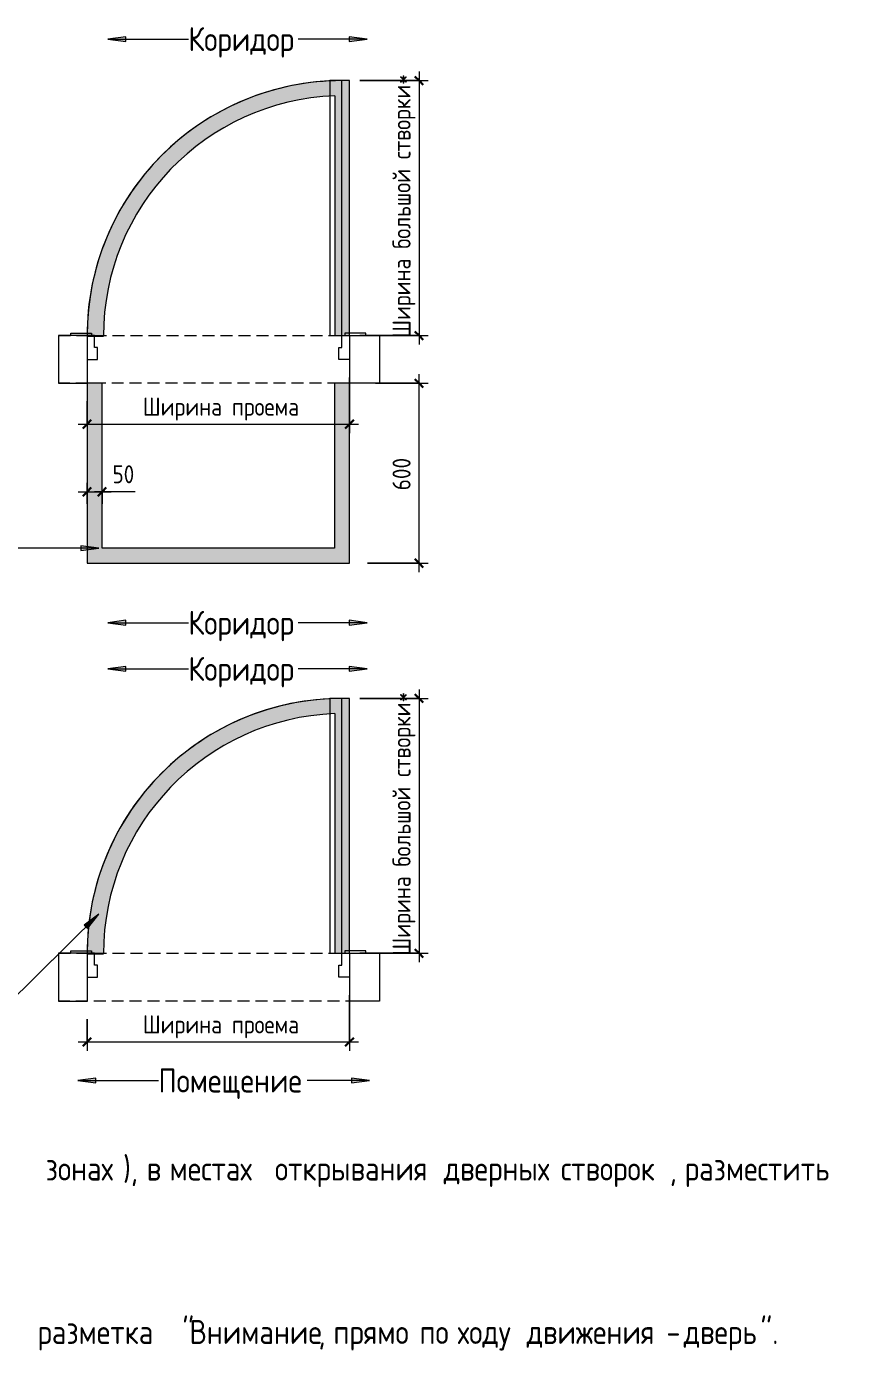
# Model space of a CAD drawing. Header units: millimetres. Extents: x 315 to 209858, y -8553 to 29000.
# Drawn here: x 207123 to 209858, y 1192 to 5607 of the extents above; entities that cross this region are included whole.
import ezdxf

# ---------------------------------------------------------------- set-up
doc = ezdxf.new("R2010")
doc.units = ezdxf.units.MM
doc.linetypes.add('ADSK_Штрих_ш2 п1', pattern=[60, 40, -20])
for name, color, linetype, lineweight in [('A-ANNO-DIMS', 7, 'Continuous', 9), ('A-ANNO-DIMS-20', 7, 'Continuous', 9), ('A-DETL', 7, 'Continuous', 9), ('A-DETL-3', 7, 'ADSK_Штрих_ш2 п1', 9), ('G-ANNO-TEXT', 7, 'Continuous', 9)]:
    doc.layers.add(name, color=color, linetype=linetype, lineweight=lineweight)
doc.layers.add('A-DETL-GENF-8', color=7, linetype='Continuous', lineweight=9, true_color=0xf2dc97)
doc.styles.add('GOST Common_6', font='GOST_Common.ttf', dxfattribs={"width": 0.9, "height": 60})
doc.styles.add('GOST Common_7', font='GOST_Common.ttf', dxfattribs={"width": 0.9, "height": 80})
doc.dimstyles.new('ADSK_Основной_3_0_окр_', dxfattribs={"dimscale": 304.8, "dimtxt": 60.3429, "dimasz": 0.092782, "dimexe": 0.098425, "dimexo": 0.19685, "dimgap": 0.032808, "dimtad": 1, "dimdec": 0, "dimrnd": 10, "dimdsep": 46, "dimtxsty": 'GOST Common_6', "dimblk1": 'OBLIQUE', "dimblk2": 'OBLIQUE', "dimsah": 1, "dimcen": 0.09, "dimdle": 0.098425, "dimazin": 0, "dimtfac": 1, "dimtdec": 4, "dimtix": 1, "dimtmove": 0, "dimatfit": 3, "dimfxl": 1, "dimtvp": 1, "dimtolj": 1, "dimtzin": 0, "dimlwd": 9, "dimlwe": 9, "dimarcsym": 2})
doc.dimstyles.new('ADSK_Основной_3_0_окр__1', dxfattribs={"dimscale": 304.8, "dimtxt": 60.3429, "dimasz": 0.092782, "dimexe": 0.098425, "dimexo": 0.19685, "dimgap": 0.032808, "dimtad": 1, "dimdec": 0, "dimrnd": 10, "dimdsep": 46, "dimtxsty": 'GOST Common_6', "dimblk1": 'OBLIQUE', "dimblk2": 'OBLIQUE', "dimsah": 1, "dimcen": 0.09, "dimdle": 0.098425, "dimazin": 0, "dimtfac": 1, "dimtdec": 4, "dimtix": 1, "dimtmove": 1, "dimatfit": 3, "dimfxl": 1, "dimtvp": 1, "dimtolj": 1, "dimtzin": 0, "dimlwd": 9, "dimlwe": 9, "dimarcsym": 2})

# ---------------------------------------------------------------- blocks, each defined once
blk = doc.blocks.new('DIMBLOCK104-_Тактильно визуальная напольная разметка')
at = {"layer": 'A-ANNO-DIMS-20', "lineweight": 30}
for p, q in [((208432.2, 5426.6), (208418.1, 5440.7)), ((208432.2, 5426.6), (208446.3, 5412.5)), ((208432.2, 4576.6), (208418.1, 4590.7)), ((208432.2, 4576.6), (208446.3, 4562.4))]:
    blk.add_line(p, q, dxfattribs=at)
at = {"layer": 'A-ANNO-DIMS-20'}
for p, q in [((208432.2, 5456.6), (208432.2, 4546.6)), ((208235.1, 5426.6), (208462.2, 5426.6)), ((208432.2, 5426.6), (208235.1, 5426.6)), ((208235.1, 4576.6), (208462.2, 4576.6)), ((208432.2, 4576.6), (208235.1, 4576.6))]:
    blk.add_line(p, q, dxfattribs=at)
at = {"layer": 'A-ANNO-DIMS-20', "color": 0, "insert": (208343.8, 4569), "char_height": 60, "width": 1038.307, "attachment_point": 1, "rotation": 90, "line_spacing_factor": 1.022761, "style": 'GOST Common_6'}
blk.add_mtext('Ширина большой створки*', dxfattribs=at)
blk = doc.blocks.new('_Oblique')
at = {"color": 0, "linetype": 'ByBlock', "lineweight": -2}
blk.add_line((-0.5, -0.5), (0.5, 0.5), dxfattribs=at)
blk = doc.blocks.new('DIMBLOCK105-_Тактильно визуальная напольная разметка')
at = {"layer": 'A-ANNO-DIMS-20'}
for p, q in [((208200.1, 4436.6), (208200.1, 4251.1)), ((208200.1, 4281.1), (208200.1, 4436.6)), ((207325.1, 4357.5), (207325.1, 4251.1)), ((207325.1, 4281.1), (207325.1, 4357.5)), ((207295.1, 4281.1), (208230.1, 4281.1))]:
    blk.add_line(p, q, dxfattribs=at)
at = {"layer": 'A-ANNO-DIMS-20', "lineweight": 30}
for p, q in [((207325.1, 4281.1), (207339.2, 4295.3)), ((208200.1, 4281.1), (208214.2, 4295.3)), ((207325.1, 4281.1), (207310.9, 4267)), ((208200.1, 4281.1), (208185.9, 4267))]:
    blk.add_line(p, q, dxfattribs=at)
at = {"layer": 'A-ANNO-DIMS-20', "color": 0, "insert": (207511, 4369.5), "char_height": 60, "width": 603.838, "attachment_point": 1, "line_spacing_factor": 1.022761, "style": 'GOST Common_6'}
blk.add_mtext('Ширина проема', dxfattribs=at)
blk = doc.blocks.new('DIMBLOCK106-_Тактильно визуальная напольная разметка')
at = {"layer": 'A-ANNO-DIMS-20'}
for p, q in [((207325.1, 4015.6), (207325.1, 4085.7)), ((207375.1, 4015.6), (207375.1, 4085.7)), ((207295.1, 4055.7), (207405.1, 4055.7)), ((207325.1, 4055.7), (207325.1, 4015.6)), ((207399.7, 4055.7), (207350.1, 4055.7)), ((207375.1, 4055.7), (207375.1, 4015.6)), ((207485.4, 4055.7), (207399.7, 4055.7))]:
    blk.add_line(p, q, dxfattribs=at)
at = {"layer": 'A-ANNO-DIMS-20', "lineweight": 30}
for p, q in [((207325.1, 4055.7), (207339.2, 4069.8)), ((207375.1, 4055.7), (207389.2, 4069.8)), ((207325.1, 4055.7), (207310.9, 4041.5)), ((207375.1, 4055.7), (207360.9, 4041.5))]:
    blk.add_line(p, q, dxfattribs=at)
at = {"layer": 'A-ANNO-DIMS-20', "color": 0, "insert": (207409.7, 4144.1), "char_height": 60, "width": 90.821, "attachment_point": 1, "line_spacing_factor": 1.022761, "style": 'GOST Common_6'}
blk.add_mtext('50', dxfattribs=at)
blk = doc.blocks.new('DIMBLOCK107-_Тактильно визуальная напольная разметка')
at = {"layer": 'A-ANNO-DIMS-20'}
for p, q in [((208287.1, 4417.5), (208462.2, 4417.5)), ((208432.2, 4417.5), (208287.1, 4417.5)), ((208432.2, 3787.5), (208432.2, 4447.5)), ((208260.1, 3817.5), (208462.2, 3817.5)), ((208432.2, 3817.5), (208260.1, 3817.5))]:
    blk.add_line(p, q, dxfattribs=at)
at = {"layer": 'A-ANNO-DIMS-20', "lineweight": 30}
for p, q in [((208432.2, 4417.5), (208418.1, 4431.6)), ((208432.2, 4417.5), (208446.3, 4403.3)), ((208432.2, 3817.5), (208418.1, 3831.6)), ((208432.2, 3817.5), (208446.3, 3803.3))]:
    blk.add_line(p, q, dxfattribs=at)
at = {"layer": 'A-ANNO-DIMS-20', "color": 0, "insert": (208343.8, 4060.7), "char_height": 60, "width": 136.232, "attachment_point": 1, "rotation": 90, "line_spacing_factor": 1.022761, "style": 'GOST Common_6'}
blk.add_mtext('600', dxfattribs=at)
blk = doc.blocks.new('DIMBLOCK111-_Тактильно визуальная напольная разметка')
at = {"layer": 'A-ANNO-DIMS-20'}
for p, q in [((208235.1, 3366.6), (208462.2, 3366.6)), ((208432.2, 3366.6), (208235.1, 3366.6)), ((208432.2, 3396.6), (208432.2, 2486.6)), ((208235.1, 2516.6), (208462.2, 2516.6)), ((208432.2, 2516.6), (208235.1, 2516.6))]:
    blk.add_line(p, q, dxfattribs=at)
at = {"layer": 'A-ANNO-DIMS-20', "lineweight": 30}
for p, q in [((208432.2, 3366.6), (208418.1, 3380.7)), ((208432.2, 3366.6), (208446.3, 3352.5)), ((208432.2, 2516.6), (208418.1, 2530.7)), ((208432.2, 2516.6), (208446.3, 2502.4))]:
    blk.add_line(p, q, dxfattribs=at)
at = {"layer": 'A-ANNO-DIMS-20', "color": 0, "insert": (208343.8, 2509), "char_height": 60, "width": 1038.307, "attachment_point": 1, "rotation": 90, "line_spacing_factor": 1.022761, "style": 'GOST Common_6'}
blk.add_mtext('Ширина большой створки*', dxfattribs=at)
blk = doc.blocks.new('DIMBLOCK112-_Тактильно визуальная напольная разметка')
at = {"layer": 'A-ANNO-DIMS-20'}
for p, q in [((208200.1, 2376.6), (208200.1, 2191.1)), ((208200.1, 2221.1), (208200.1, 2376.6)), ((207325.1, 2297.5), (207325.1, 2191.1)), ((207325.1, 2221.1), (207325.1, 2297.5)), ((207295.1, 2221.1), (208230.1, 2221.1))]:
    blk.add_line(p, q, dxfattribs=at)
at = {"layer": 'A-ANNO-DIMS-20', "lineweight": 30}
for p, q in [((207325.1, 2221.1), (207310.9, 2207)), ((207325.1, 2221.1), (207339.2, 2235.3)), ((208200.1, 2221.1), (208185.9, 2207)), ((208200.1, 2221.1), (208214.2, 2235.3))]:
    blk.add_line(p, q, dxfattribs=at)
at = {"layer": 'A-ANNO-DIMS-20', "color": 0, "insert": (207511, 2309.5), "char_height": 60, "width": 603.838, "attachment_point": 1, "line_spacing_factor": 1.022761, "style": 'GOST Common_6'}
blk.add_mtext('Ширина проема', dxfattribs=at)

msp = doc.modelspace()

# ---------------------------------------------------------------- hatches: boundary and pattern name
at = {"layer": 'A-DETL-GENF-8'}
for points in [[(207325.1, 4575.1), (207379.6, 4575.1), (207381, 4622.4), (207385.1, 4669.4), (207392.1, 4716.2), (207401.8, 4762.4), (207414.2, 4808), (207429.2, 4852.8), (207446.9, 4896.6), (207467.1, 4939.3), (207489.8, 4980.8), (207514.9, 5020.8), (207542.4, 5059.3), (207572, 5096), (207603.8, 5131), (207637.5, 5164.1), (207673.2, 5195.1), (207710.6, 5223.9), (207749.7, 5250.5), (207790.2, 5274.8), (207832.2, 5296.6), (207875.3, 5315.9), (207919.5, 5332.6), (207964.6, 5346.7), (208010.4, 5358.1), (208056.9, 5366.8), (208103.7, 5372.7), (208150.9, 5375.8), (208150.9, 4576.6), (208200.1, 4576.6), (208200.1, 5426.6), (208175.1, 5426.6), (208123.6, 5425), (208072.5, 5420.4), (208021.7, 5412.6), (207971.4, 5401.8), (207921.9, 5388), (207873.4, 5371.2), (207825.9, 5351.5), (207779.7, 5329), (207734.9, 5303.7), (207691.8, 5275.8), (207650.4, 5245.3), (207610.9, 5212.4), (207573.5, 5177.1), (207538.3, 5139.7), (207505.5, 5100.1), (207475, 5058.7), (207447.2, 5015.5), (207422, 4970.7), (207399.5, 4924.5), (207379.9, 4877), (207363.2, 4828.3), (207349.5, 4778.8), (207338.8, 4728.5), (207331.1, 4677.7), (207326.6, 4626.6)], [(208200.1, 3817.5), (208200.1, 4417.5), (208150.1, 4417.5), (208150.1, 3867.5), (207375.1, 3867.5), (207375.1, 4417.5), (207325.1, 4417.5), (207325.1, 3817.5), (207625.2, 3817.5)], [(207325.1, 2515.1), (207379.6, 2515.1), (207381, 2562.4), (207385.1, 2609.4), (207392.1, 2656.2), (207401.8, 2702.4), (207414.2, 2748), (207429.2, 2792.8), (207446.9, 2836.6), (207467.1, 2879.3), (207489.8, 2920.8), (207514.9, 2960.8), (207542.4, 2999.3), (207572, 3036), (207603.8, 3071), (207637.5, 3104.1), (207673.2, 3135.1), (207710.6, 3163.9), (207749.7, 3190.5), (207790.2, 3214.8), (207832.2, 3236.6), (207875.3, 3255.9), (207919.5, 3272.6), (207964.6, 3286.7), (208010.4, 3298.1), (208056.9, 3306.8), (208103.7, 3312.7), (208150.9, 3315.8), (208150.9, 2516.6), (208200.1, 2516.6), (208200.1, 3366.6), (208175.1, 3366.6), (208123.6, 3365), (208072.5, 3360.4), (208021.7, 3352.6), (207971.4, 3341.8), (207921.9, 3328), (207873.4, 3311.2), (207825.9, 3291.5), (207779.7, 3269), (207734.9, 3243.7), (207691.8, 3215.8), (207650.4, 3185.3), (207610.9, 3152.4), (207573.5, 3117.1), (207538.3, 3079.7), (207505.5, 3040.1), (207475, 2998.7), (207447.2, 2955.5), (207422, 2910.7), (207399.5, 2864.5), (207379.9, 2817), (207363.2, 2768.3), (207349.5, 2718.8), (207338.8, 2668.5), (207331.1, 2617.7), (207326.6, 2566.6)]]:
    msp.add_hatch(color=256, dxfattribs=at).paths.add_polyline_path(points)
at = {"layer": 'G-ANNO-TEXT'}
for points in [[(207394, 5565.4), (207454, 5557.5), (207454, 5573.3)], [(208259.5, 5565.4), (208199.5, 5573.3), (208199.5, 5557.5)], [(207364, 3867.5), (207304, 3875.4), (207304, 3859.6)], [(207394, 3619.1), (207454, 3611.2), (207454, 3627)], [(208259.5, 3619.1), (208199.5, 3627), (208199.5, 3611.2)], [(207394, 3465.1), (207454, 3457.2), (207454, 3473)], [(208259.5, 3465.1), (208199.5, 3473), (208199.5, 3457.2)], [(207364, 2647), (207315.7, 2610.4), (207326.8, 2599.2)], [(207294, 2092.4), (207354, 2084.5), (207354, 2100.3)], [(208267.1, 2092.4), (208207.1, 2100.3), (208207.1, 2084.5)]]:
    msp.add_hatch(color=256, dxfattribs=at).paths.add_polyline_path(points)

# ---------------------------------------------------------------- linework, layer by layer
at = {"layer": 'A-DETL'}
for p, q in [((208135.1, 5426.6), (208135.1, 4576.6)), ((208175.1, 5426.6), (208135.1, 5426.6)), ((208200.1, 5426.6), (208175.1, 5426.6)), ((208175.1, 4576.6), (208175.1, 5426.6)), ((208200.1, 4576.6), (208200.1, 5426.6)), ((208150.9, 5375.8), (208150.9, 4576.6)), ((207325.1, 4576.6), (207230.1, 4576.6)), ((207230.1, 4576.6), (207230.1, 4417.5)), ((207270.4, 4584.6), (207340.1, 4584.6)), ((207270.4, 4576.6), (207270.4, 4584.6)), ((207340.1, 4576.6), (207270.4, 4576.6)), ((207325.1, 4576.6), (207325.1, 4496.6)), ((207350.1, 4576.6), (207325.1, 4576.6)), ((207325.1, 4576.6), (207325.1, 4417.5)), ((207325.1, 4575.1), (207379.6, 4575.1)), ((207340.1, 4584.6), (207340.1, 4576.6)), ((207350.1, 4536.6), (207350.1, 4576.6)), ((207350.1, 4576.6), (207390.1, 4576.6)), ((208135.1, 4576.6), (208175.1, 4576.6)), ((208150.9, 4576.6), (208200.1, 4576.6)), ((208175.1, 4536.6), (208175.1, 4576.6)), ((208175.1, 4576.6), (208200.1, 4576.6)), ((208254.8, 4584.6), (208185.1, 4584.6)), ((208185.1, 4584.6), (208185.1, 4576.6)), ((208185.1, 4576.6), (208254.8, 4576.6)), ((208200.1, 4576.6), (208200.1, 4496.6)), ((208200.1, 4576.6), (208300.1, 4576.6)), ((208200.1, 4576.6), (208200.1, 4417.5)), ((208254.8, 4576.6), (208254.8, 4584.6)), ((208300.1, 4576.6), (208300.1, 4417.5)), ((207360.1, 4536.6), (207350.1, 4536.6)), ((207360.1, 4496.6), (207360.1, 4536.6)), ((208165.1, 4496.6), (208165.1, 4536.6)), ((208165.1, 4536.6), (208175.1, 4536.6)), ((207325.1, 4496.6), (207360.1, 4496.6)), ((208200.1, 4496.6), (208165.1, 4496.6)), ((207230.1, 4417.5), (207325.1, 4417.5)), ((207375.1, 4417.5), (207325.1, 4417.5)), ((207325.1, 4417.5), (207325.1, 3817.5)), ((207375.1, 3867.5), (207375.1, 4417.5)), ((208200.1, 4417.5), (208150.1, 4417.5)), ((208150.1, 4417.5), (208150.1, 3867.5)), ((208200.1, 3817.5), (208200.1, 4417.5)), ((208300.1, 4417.5), (208200.1, 4417.5)), ((208150.1, 3867.5), (207375.1, 3867.5)), ((207325.1, 3817.5), (208200.1, 3817.5)), ((208135.1, 3366.6), (208135.1, 2516.6)), ((208175.1, 3366.6), (208135.1, 3366.6)), ((208200.1, 3366.6), (208175.1, 3366.6)), ((208175.1, 2516.6), (208175.1, 3366.6)), ((208200.1, 2516.6), (208200.1, 3366.6)), ((208150.9, 3315.8), (208150.9, 2516.6)), ((207270.4, 2524.6), (207340.1, 2524.6)), ((207270.4, 2516.6), (207270.4, 2524.6)), ((207340.1, 2524.6), (207340.1, 2516.6)), ((208254.8, 2524.6), (208185.1, 2524.6)), ((208185.1, 2524.6), (208185.1, 2516.6)), ((208254.8, 2516.6), (208254.8, 2524.6)), ((207325.1, 2516.6), (207230.1, 2516.6)), ((207230.1, 2516.6), (207230.1, 2357.5)), ((207340.1, 2516.6), (207270.4, 2516.6)), ((207325.1, 2516.6), (207325.1, 2436.6)), ((207350.1, 2516.6), (207325.1, 2516.6)), ((207325.1, 2516.6), (207325.1, 2357.5)), ((207325.1, 2515.1), (207379.6, 2515.1)), ((207350.1, 2476.6), (207350.1, 2516.6)), ((207350.1, 2516.6), (207390.1, 2516.6)), ((207360.1, 2476.6), (207350.1, 2476.6)), ((207360.1, 2436.6), (207360.1, 2476.6)), ((208135.1, 2516.6), (208175.1, 2516.6)), ((208150.9, 2516.6), (208200.1, 2516.6)), ((208165.1, 2436.6), (208165.1, 2476.6)), ((208165.1, 2476.6), (208175.1, 2476.6)), ((208175.1, 2476.6), (208175.1, 2516.6)), ((208175.1, 2516.6), (208200.1, 2516.6)), ((208185.1, 2516.6), (208254.8, 2516.6)), ((208200.1, 2516.6), (208200.1, 2436.6)), ((208200.1, 2516.6), (208300.1, 2516.6)), ((208200.1, 2516.6), (208200.1, 2357.5)), ((208300.1, 2516.6), (208300.1, 2357.5)), ((207325.1, 2436.6), (207360.1, 2436.6)), ((208200.1, 2436.6), (208165.1, 2436.6)), ((207230.1, 2357.5), (207325.1, 2357.5)), ((208300.1, 2357.5), (208200.1, 2357.5))]:
    msp.add_line(p, q, dxfattribs=at)
for centre, radius, start, end in [((208175.1, 4576.6), 850, 90, 180.098), ((208175.1, 4576.6), 850, 90, 180), ((208180.9, 4575.1), 801.3, 92.1427, 180), ((208175.1, 2516.6), 850, 90, 180.098), ((208175.1, 2516.6), 850, 90, 180), ((208180.9, 2515.1), 801.3, 92.1427, 180)]:
    msp.add_arc(centre, radius, start, end, dxfattribs=at)
at = {"layer": 'A-DETL-3'}
for p, q in [((207230.1, 4576.6), (208254.8, 4576.6)), ((208227.1, 4417.5), (207230.1, 4417.5)), ((207230.1, 2516.6), (208254.8, 2516.6)), ((208227.1, 2357.5), (207230.1, 2357.5))]:
    msp.add_line(p, q, dxfattribs=at)
at = {"layer": 'G-ANNO-TEXT'}
for p, q in [((207454, 5573.3), (207394, 5565.4)), ((207394, 5565.4), (207454, 5557.5)), ((207394, 5565.4), (207663, 5565.4)), ((207454, 5557.5), (207454, 5573.3)), ((208029.7, 5565.4), (208028.5, 5565.4)), ((208259.5, 5565.4), (208029.7, 5565.4)), ((208259.5, 5565.4), (208199.5, 5573.3)), ((208199.5, 5573.3), (208199.5, 5557.5)), ((208199.5, 5557.5), (208259.5, 5565.4)), ((207364, 3867.5), (207053.8, 3867.5)), ((207364, 3867.5), (207304, 3875.4)), ((207304, 3875.4), (207304, 3859.6)), ((207304, 3859.6), (207364, 3867.5)), ((207454, 3627), (207394, 3619.1)), ((207454, 3611.2), (207454, 3627)), ((208259.5, 3619.1), (208199.5, 3627)), ((208199.5, 3627), (208199.5, 3611.2)), ((207394, 3619.1), (207454, 3611.2)), ((207394, 3619.1), (207663, 3619.1)), ((208029.7, 3619.1), (208028.5, 3619.1)), ((208259.5, 3619.1), (208029.7, 3619.1)), ((208199.5, 3611.2), (208259.5, 3619.1)), ((207454, 3473), (207394, 3465.1)), ((207394, 3465.1), (207454, 3457.2)), ((207394, 3465.1), (207663, 3465.1)), ((207454, 3457.2), (207454, 3473)), ((208029.7, 3465.1), (208028.5, 3465.1)), ((208259.5, 3465.1), (208029.7, 3465.1)), ((208259.5, 3465.1), (208199.5, 3473)), ((208199.5, 3473), (208199.5, 3457.2)), ((208199.5, 3457.2), (208259.5, 3465.1)), ((207364, 2647), (207053.8, 2340.8)), ((207364, 2647), (207315.7, 2610.4)), ((207315.7, 2610.4), (207326.8, 2599.2)), ((207326.8, 2599.2), (207364, 2647)), ((207354, 2100.3), (207294, 2092.4)), ((207294, 2092.4), (207354, 2084.5)), ((207294, 2092.4), (207563, 2092.4)), ((207354, 2084.5), (207354, 2100.3)), ((208060.7, 2092.4), (208059.5, 2092.4)), ((208267.1, 2092.4), (208060.7, 2092.4)), ((208267.1, 2092.4), (208207.1, 2100.3)), ((208207.1, 2100.3), (208207.1, 2084.5)), ((208207.1, 2084.5), (208267.1, 2092.4))]:
    msp.add_line(p, q, dxfattribs=at)

# ---------------------------------------------------------------- texts
at = {"layer": 'G-ANNO-TEXT', "char_height": 80, "attachment_point": 1, "style": 'GOST Common_7'}
for s, insert, width in [('Коридор', (207663, 5605.4), 443.013), ('Коридор', (207663, 3659.1), 443.013), ('Коридор', (207663, 3505.1), 443.013), ('Помещение', (207563, 2132.4), 601.747), ('\\fGOST Common|b0|i0|c204|p34|;\\W.9; ', (207162.1, 1838.9), 30.304), ('зонах', (207187.1, 1838.9), 313.139), ('), ', (207445.5, 1838.9), 95.24), ('\\fGOST Common|b0|i0|c204|p34|;\\W.9;в', (207524, 1838.9), 62.051), ('\\fGOST Common|b0|i0|c204|p34|;\\W.9; ', (207575.2, 1838.9), 30.304), ('местах', (207600.2, 1838.9), 395.392), ('\\fGOST Common|b0|i0|c204|p34|;\\W.9; ', (207926.5, 1838.9), 30.304), ('открывания', (207951.5, 1838.9), 652.253), ('\\fGOST Common|b0|i0|c204|p34|;\\W.9; ', (208489.6, 1838.9), 30.304), ('дверных', (208514.6, 1838.9), 443.013), ('\\fGOST Common|b0|i0|c204|p34|;\\W.9; ', (208880.2, 1838.9), 30.304), ('створок', (208905.2, 1838.9), 440.126), ('разместить', (209318.3, 1838.9), 653.696), ('\\fGOST Common|b0|i0|c204|p34|;\\W.9; ', (209857.7, 1838.9), 30.304), (', ', (209268.3, 1838.9), 60.608), ('\\fGOST Common|b0|i0|c204|p34|;\\W.9; ', (207134.7, 1293.9), 30.304), ('разметка', (207159.7, 1293.9), 532.481), (' "', (207599.1, 1293.9), 82.253), ('Внимание', (207666.9, 1293.9), 520.937), ('\\fGOST Common|b0|i0|c204|p34|;\\W.9; ', (208408.7, 1293.9), 30.304), ('\\fGOST Common|b0|i0|c204|p34|;\\W.9; ', (208536.1, 1293.9), 30.304), ('\\fGOST Common|b0|i0|c204|p34|;\\W.9; ', (208765.9, 1293.9), 30.304), ('". ', (209570.7, 1293.9), 108.228), ('прямо', (208146.7, 1293.9), 317.468), ('по', (208433.7, 1293.9), 124.101), ('ходу', (208561.1, 1293.9), 248.202), ('движения', (208790.9, 1293.9), 512.278), (' - ', (209213.5, 1293.9), 122.658), ('дверь', (209314.7, 1293.9), 310.253), (', ', (208096.7, 1293.9), 60.608)]:
    msp.add_mtext(s, dxfattribs=dict(at, insert=insert, width=width))

# ---------------------------------------------------------------- dimensions: what is measured, and where the dimension line sits
at = {"layer": 'A-ANNO-DIMS'}
for base, p1, p2, picture, middle in [((208432.2, 4576.6), (208175.1, 5426.6), (208175.1, 4576.6), 'DIMBLOCK104-_Тактильно визуальная напольная разметка', (208383.2, 5001.6)), ((208432.2, 2516.6), (208175.1, 3366.6), (208175.1, 2516.6), 'DIMBLOCK111-_Тактильно визуальная напольная разметка', (208383.2, 2941.6))]:
    dim = msp.add_linear_dim(base=base, p1=p1, p2=p2, angle=90, text='Ширина большой створки*', dimstyle='ADSK_Основной_3_0_окр_', override={"dimpost": '<>', "dimfxl": 850.009113}, dxfattribs=at)
    dim.commit()
    dim.dimension.update_dxf_attribs({"geometry": picture, "text_midpoint": middle})
for base, p1, p2, picture, middle in [((208200.1, 4281.1), (207325.1, 4417.5), (208200.1, 4496.6), 'DIMBLOCK105-_Тактильно визуальная напольная разметка', (207762.6, 4330.1)), ((208200.1, 2221.1), (207325.1, 2357.5), (208200.1, 2436.6), 'DIMBLOCK112-_Тактильно визуальная напольная разметка', (207762.6, 2270.1))]:
    dim = msp.add_linear_dim(base=base, p1=p1, p2=p2, text='Ширина проема', dimstyle='ADSK_Основной_3_0_окр_', override={"dimpost": '<>', "dimfxl": 878.568354}, dxfattribs=at)
    dim.commit()
    dim.dimension.update_dxf_attribs({"geometry": picture, "text_midpoint": middle})
dim = msp.add_linear_dim(base=(208432.2, 4417.5), p1=(208200.1, 3817.5), p2=(208227.1, 4417.5), angle=90, dimstyle='ADSK_Основной_3_0_окр_', override={"dimpost": '<>', "dimfxl": 600.60729}, dxfattribs=at)
dim.commit()
dim.dimension.update_dxf_attribs({"geometry": 'DIMBLOCK107-_Тактильно визуальная напольная разметка', "text_midpoint": (208392.2, 4117.5)})
dim = msp.add_linear_dim(base=(207375.1, 4055.7), p1=(207325.1, 4075.6), p2=(207375.1, 4075.6), dimstyle='ADSK_Основной_3_0_окр__1', override={"dimpost": '<>', "dimfxl": 50}, dxfattribs=at)
dim.commit()
dim.dimension.update_dxf_attribs({"geometry": 'DIMBLOCK106-_Тактильно визуальная напольная разметка', "text_midpoint": (207455.1, 4104.1), "dimtype": 160})

doc.saveas('drawing.dxf')
